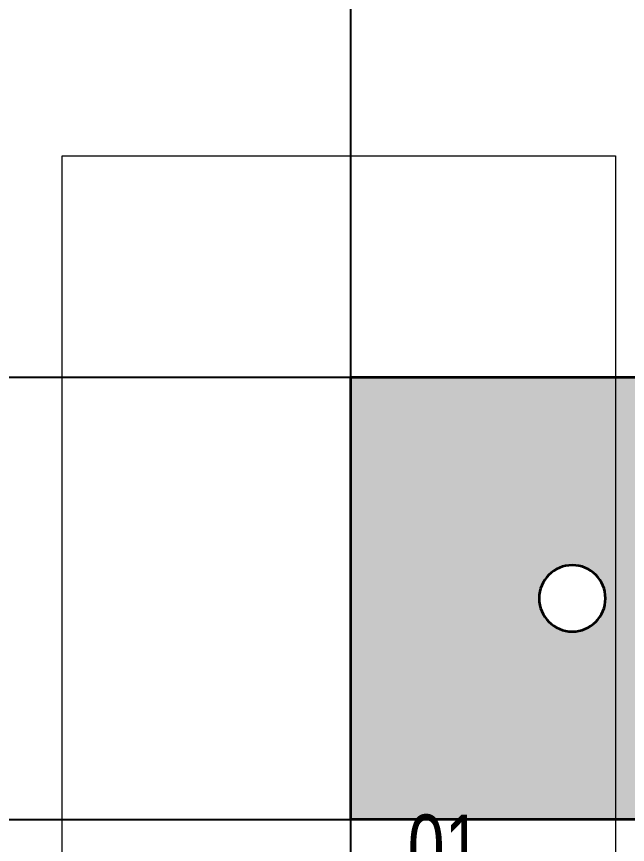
# Model space of a CAD drawing. Extents: x -12260 to 184725, y -29287 to 19916.
# Drawn here: x 22323 to 23151, y -12264 to -11141 of the extents above; entities that cross this region are included whole.
import ezdxf
from ezdxf.enums import TextEntityAlignment as Align

# ---------------------------------------------------------------- set-up
doc = ezdxf.new("R2010")
doc.units = 0
doc.header["$LTSCALE"] = 0.25
doc.linetypes.add('DASHDOT', pattern=[25.4, 12.7, -6.35, 0, -6.35])
for name, color, linetype, lineweight in [('01-First Floor-FUR$0$72_EGR_EQP_TAG', 142, 'Continuous', 5), ('01-First Floor-FUR$0$LOADING', 253, 'Continuous', 5), ('E-LITE-CIRC-NUMB', 6, 'Continuous', 25), ('E-LITE-CLNG', 150, 'Continuous', 35), ('E-LITE-CLNG-CNDT', 6, 'DASHDOT', 35), ('E-LITE-CTRL', 6, 'Continuous', 25), ('E-LITE-IDEN', 6, 'Continuous', 25)]:
    doc.layers.add(name, color=color, linetype=linetype, lineweight=lineweight)
doc.layers.add('01-First Floor-FUR$0$FALSE CEILING', color=251, linetype='Continuous')
doc.styles.add('01-First Floor-FUR$0$X3G_ENTITY_257CFD', font='swisscl.ttf', dxfattribs={"height": 200})
doc.styles.add('DC_SIMPLEX', font='SIMPLEX.shx', dxfattribs={"width": 0.7})

# ---------------------------------------------------------------- blocks, each defined once
blk = doc.blocks.new('*U227')
h = blk.add_hatch(color=254)
h.dxf.hatch_style = 1
h.paths.add_polyline_path([(-300, 300), (-300, -300), (300, -300), (300, 300)])
edge = h.paths.add_edge_path(flags=16)
edge.add_arc((0, 0), 45, 0, 360)
blk.add_lwpolyline([(-300, 300), (-300, -300), (300, -300), (300, 300)], close=True)
blk.add_circle((0, 0), 45)
at = {"layer": 'E-LITE-CIRC-NUMB', "style": 'DC_SIMPLEX', "width": 0.7, "flags": 8}
blk.add_attdef('CIRCUIT', text='', height=200, rotation=0, dxfattribs=at).set_placement((-473.9, 300), align=Align.RIGHT)
at = {"layer": 'E-LITE-CTRL', "style": 'DC_SIMPLEX', "width": 0.7, "flags": 8}
blk.add_attdef('CONTROL', (1118.9, -935), '', height=200, rotation=360, dxfattribs=at)
at = {"layer": 'E-LITE-IDEN', "style": 'DC_SIMPLEX', "width": 0.7, "flags": 8}
blk.add_attdef('TYPE', (460.4, 457.6), '', height=200, rotation=360, dxfattribs=at)
blk = doc.blocks.new('01-First Floor-FUR')
at = {"layer": '01-First Floor-FUR$0$FALSE CEILING', "linetype": 'Continuous'}
for p, q in [((22776, -12830), (22776, -8830)), ((20376, -11630), (23876, -11630)), ((20376, -12230), (23876, -12230))]:
    blk.add_line(p, q, dxfattribs=at)
at = {"layer": '01-First Floor-FUR$0$LOADING', "elevation": -0.1}
blk.add_lwpolyline([(23134.6, -12830), (22384.6, -12830), (22384.6, -11330), (23134.6, -11330)], close=True, dxfattribs=at)
at = {"layer": '01-First Floor-FUR$0$72_EGR_EQP_TAG', "insert": (22902.9, -12223.2, -0.1), "char_height": 87.47, "attachment_point": 2, "style": '01-First Floor-FUR$0$X3G_ENTITY_257CFD'}
blk.add_mtext('01', dxfattribs=at)

msp = doc.modelspace()

# ---------------------------------------------------------------- block references
at = {"layer": 'E-LITE-CLNG'}
ref = msp.add_blockref('*U227', (23076, -11930, -0.1), dxfattribs=dict(at, xscale=-1))
ref.add_attrib('TYPE', 'LD1', (23469.5, -11625.5, -0.1), dxfattribs={"layer": 'E-LITE-IDEN', "height": 200, "rotation": 0, "style": 'DC_SIMPLEX', "width": 0.7, "flags": 8})
at = {"layer": 'E-LITE-CLNG-CNDT'}
msp.add_blockref('01-First Floor-FUR', (0, 0), dxfattribs=at)

doc.saveas('drawing.dxf')
